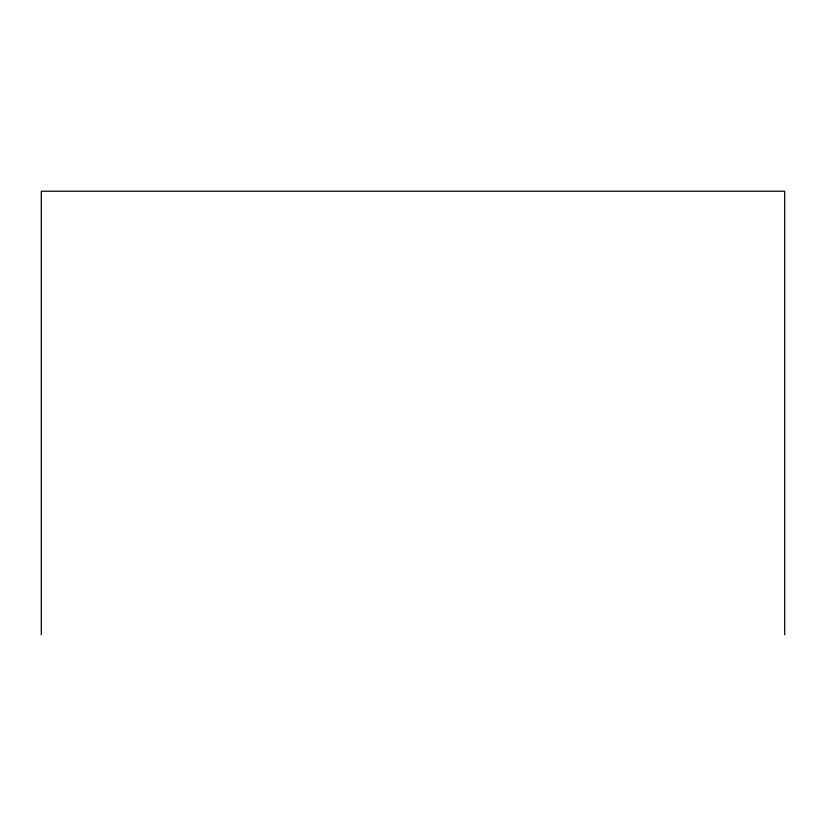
<?xml version="1.0" encoding="UTF-8"?>
<svg xmlns="http://www.w3.org/2000/svg" width="826" height="826" viewBox="0 0 826 826"><rect width="100%" height="100%" fill="white"/><g stroke="black" fill="none" stroke-linecap="round" stroke-linejoin="round"><path stroke-width="1.24" d="M784.7 634.771L784.7 191.229L41.3 191.229L41.3 634.771"/></g></svg>
